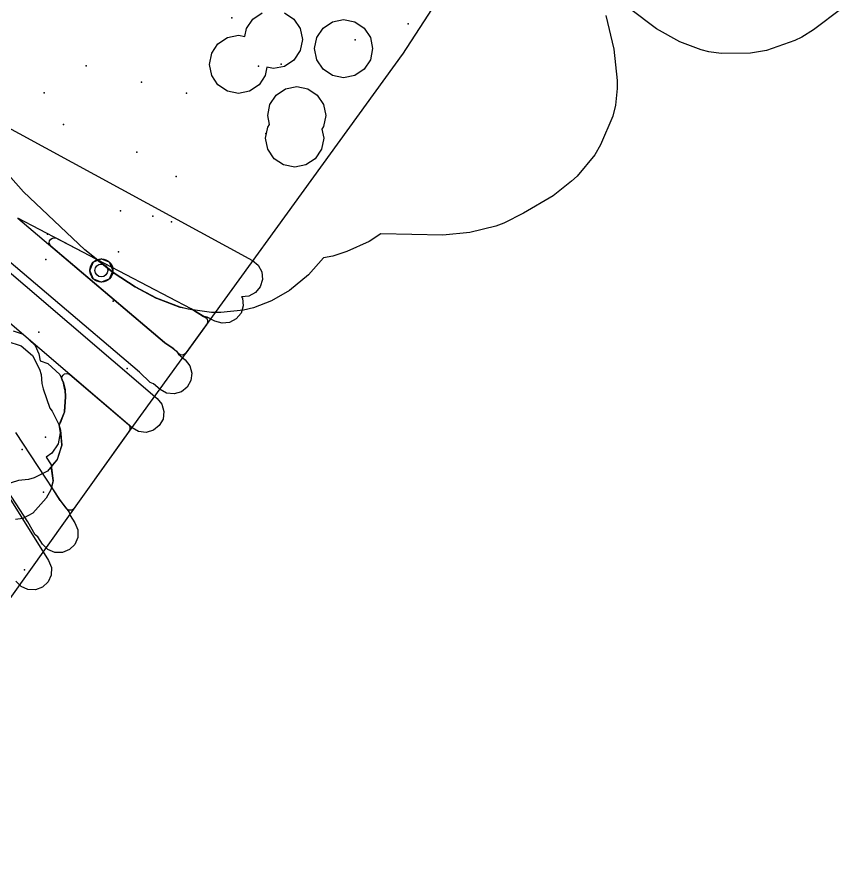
# Model space of a CAD drawing. Header units: metres. Extents: x 8738 to 9560, y -8972 to -7699.
# Drawn here: x 9225.3 to 9310.5, y -8096 to -8007.9 of the extents above; entities that cross this region are included whole.
import ezdxf

# ---------------------------------------------------------------- set-up
doc = ezdxf.new("R2010")
doc.units = ezdxf.units.M
for name, color, linetype in [('AI_GREENING_ALLOWED_ZONE', 4, 'Continuous'), ('AI_GREENING_EXCLUSIONS', 1, 'Continuous'), ('AI_GREENING_LAWN', 82, 'Continuous'), ('AI_GREENING_REJECTED', 6, 'Continuous'), ('AI_GREENING_SHRUBS', 92, 'Continuous')]:
    doc.layers.add(name, color=color, linetype=linetype)

# ---------------------------------------------------------------- blocks, each defined once
blk = doc.blocks.new('AI_SHRUB')
for radius in [1, 0.55]:
    blk.add_circle((0, 0), radius)

msp = doc.modelspace()

# ---------------------------------------------------------------- linework, layer by layer
at = {"layer": 'AI_GREENING_ALLOWED_ZONE'}
for points in [[(9242.724, -8042.599), (9242.564, -8042.741), (9242.359, -8042.803), (9242.146, -8042.774), (9241.965, -8042.658), (9241.417, -8042.106), (9241.378, -8042.075), (9240.567, -8041.532), (9240.521, -8041.498), (9228.798, -8031.555), (9228.671, -8031.391), (9228.621, -8031.19), (9228.657, -8030.986), (9228.773, -8030.814), (9228.948, -8030.704), (9229.153, -8030.675), (9229.353, -8030.731), (9233.444, -8032.871), (9233.522, -8032.922), (9235.308, -8034.333), (9235.327, -8034.346), (9237.493, -8035.757), (9237.513, -8035.768), (9239.679, -8036.909), (9239.706, -8036.922), (9242.129, -8037.845), (9242.167, -8037.856), (9243.367, -8038.107), (9243.529, -8038.172), (9244.543, -8038.806), (9244.662, -8038.85), (9244.82, -8038.944), (9244.932, -8039.089), (9244.985, -8039.264), (9244.971, -8039.447), (9244.893, -8039.612), (9242.724, -8042.599)], [(9229.692, -8050.209), (9229.676, -8050.003), (9229.745, -8049.807), (9229.754, -8049.792), (9230.193, -8048.704), (9230.211, -8048.624), (9230.285, -8047.134), (9230.285, -8047.108), (9230.248, -8046.424), (9230.243, -8046.385), (9230.097, -8045.71), (9230.081, -8045.66), (9229.969, -8045.411), (9229.925, -8045.225), (9229.955, -8045.035), (9230.054, -8044.871), (9230.207, -8044.756), (9230.393, -8044.707), (9230.583, -8044.732), (9230.75, -8044.826), (9236.792, -8049.992), (9236.907, -8050.135), (9236.963, -8050.311), (9236.951, -8050.495), (9236.874, -8050.663), (9231.182, -8058.631), (9231.048, -8058.76), (9230.877, -8058.83), (9230.692, -8058.834), (9230.518, -8058.77), (9230.379, -8058.646), (9229.766, -8057.852), (9229.744, -8057.821), (9228.976, -8056.649), (9228.9, -8056.454), (9228.911, -8056.246), (9229.013, -8055.865), (9229.019, -8055.769), (9228.861, -8054.55), (9228.878, -8054.345), (9228.975, -8054.164), (9229.421, -8053.635), (9229.468, -8053.55), (9229.911, -8052.157), (9229.921, -8052.061), (9229.795, -8050.58), (9229.786, -8050.531), (9229.692, -8050.209)]]:
    msp.add_lwpolyline(points, close=True, dxfattribs=at)
at = {"layer": 'AI_GREENING_EXCLUSIONS'}
for points in [[(9310.523, -8006.966), (9307.584, -8009.195), (9306.389, -8009.935), (9305.648, -8010.293), (9302.73, -8011.311), (9301.07, -8011.597), (9298.036, -8011.635), (9296.782, -8011.465), (9295.964, -8011.265), (9293.762, -8010.417), (9291.356, -8009.08), (9285.767, -8004.837)], [(9286.127, -8007.688), (9286.94, -8011.178), (9287.302, -8014.428), (9287.302, -8015.236), (9287.127, -8016.969), (9286.837, -8018.11), (9285.591, -8021.088), (9284.976, -8022.103), (9283.15, -8024.298), (9282.596, -8024.845), (9280.679, -8026.346), (9277.637, -8028.151), (9275.584, -8029.169), (9274.769, -8029.464), (9272.068, -8030.119), (9269.287, -8030.422), (9262.886, -8030.277), (9261.677, -8031.061), (9259.375, -8032.114), (9257.913, -8032.588), (9256.966, -8032.757), (9255.395, -8034.513), (9253.442, -8036.132), (9251.585, -8037.205), (9249.723, -8037.922), (9248.693, -8038.168), (9246.338, -8038.41), (9245.38, -8038.393), (9242.977, -8038.059), (9242.147, -8037.852), (9239.692, -8036.916), (9237.503, -8035.763), (9235.317, -8034.34), (9232.281, -8031.941), (9225.949, -8025.941), (9223.039, -8022.662)], [(9252.931, -8007.415), (9253.904, -8008.065), (9254.555, -8009.038), (9254.555, -8009.038), (9254.783, -8010.186), (9254.555, -8011.334), (9253.904, -8012.308), (9252.931, -8012.958), (9251.783, -8013.186), (9251.113, -8013.053), (9250.945, -8013.9), (9250.295, -8014.873), (9249.321, -8015.523), (9248.173, -8015.752), (9247.025, -8015.523), (9246.052, -8014.873), (9245.402, -8013.9), (9245.173, -8012.752), (9245.402, -8011.603), (9246.052, -8010.63), (9247.025, -8009.98), (9248.173, -8009.752), (9248.843, -8009.885), (9249.012, -8009.038), (9249.662, -8008.065), (9250.635, -8007.415)], [(9214.58, -8013.972), (9249.615, -8033.027), (9250.215, -8033.526), (9250.578, -8034.217), (9250.649, -8034.994), (9250.417, -8035.739), (9249.917, -8036.339), (9249.226, -8036.702), (9248.483, -8036.77), (9248.572, -8036.933), (9248.655, -8037.709), (9248.435, -8038.457), (9247.946, -8039.065), (9247.261, -8039.439), (9246.485, -8039.522), (9245.736, -8039.302), (9244.944, -8038.888), (9244.586, -8038.832), (9243.288, -8038.022), (9225.366, -8028.645), (9240.543, -8041.516), (9241.399, -8042.088), (9241.78, -8042.412), (9241.968, -8042.725), (9242.651, -8043.304), (9243.136, -8043.915), (9243.351, -8044.665), (9243.262, -8045.441), (9242.883, -8046.123), (9242.272, -8046.608), (9241.521, -8046.822), (9240.746, -8046.733), (9240.064, -8046.354), (9239.382, -8045.777), (9239.045, -8045.643), (9237.957, -8044.567), (9211.16, -8021.842)], [(9214.58, -8013.972), (9249.615, -8033.027), (9250.215, -8033.526), (9250.578, -8034.217), (9250.649, -8034.994), (9250.417, -8035.739), (9249.917, -8036.339), (9249.226, -8036.702), (9248.483, -8036.77), (9248.572, -8036.933), (9248.655, -8037.709), (9248.435, -8038.457), (9247.946, -8039.065), (9247.261, -8039.439), (9246.485, -8039.522), (9245.736, -8039.302), (9244.944, -8038.888), (9244.586, -8038.832), (9243.288, -8038.022), (9225.366, -8028.645), (9240.543, -8041.516), (9241.399, -8042.088), (9241.78, -8042.412), (9241.968, -8042.725), (9242.651, -8043.304), (9243.136, -8043.915), (9243.351, -8044.665), (9243.262, -8045.441), (9242.883, -8046.123), (9242.272, -8046.608), (9241.521, -8046.822), (9240.746, -8046.733), (9240.064, -8046.354), (9239.382, -8045.777), (9239.045, -8045.643), (9237.957, -8044.567), (9211.16, -8021.842)], [(9207.666, -8019.828), (9239.772, -8047.278), (9240.255, -8047.891), (9240.467, -8048.642), (9240.375, -8049.417), (9239.993, -8050.097), (9239.38, -8050.58), (9238.629, -8050.792), (9237.854, -8050.7), (9237.173, -8050.318), (9205.189, -8022.973)], [(9207.666, -8019.828), (9239.772, -8047.278), (9240.255, -8047.891), (9240.467, -8048.642), (9240.375, -8049.417), (9239.993, -8050.097), (9239.38, -8050.58), (9238.629, -8050.792), (9237.854, -8050.7), (9237.173, -8050.318), (9205.189, -8022.973)], [(9224.881, -8040.296), (9225.931, -8040.648), (9227.155, -8041.806), (9227.54, -8042.662), (9227.697, -8043.402), (9228.482, -8043.67), (9229.706, -8044.828), (9230.092, -8045.685), (9230.247, -8046.404), (9230.286, -8047.121), (9230.209, -8048.666), (9229.739, -8049.831), (9229.596, -8049.996), (9229.763, -8050.834), (9229.534, -8051.982), (9228.884, -8052.955), (9228.305, -8053.342), (9228.809, -8054.146), (9229.025, -8055.817), (9228.783, -8056.724), (9228.298, -8057.606), (9226.924, -8059.161), (9225.888, -8059.713), (9225.119, -8059.807)], [(9224.225, -8041.382), (9225.712, -8041.855), (9226.905, -8042.861), (9227.623, -8044.247), (9227.789, -8044.824), (9227.869, -8045.76), (9227.997, -8046.287), (9228.691, -8048.309), (9228.909, -8048.592), (9229.627, -8049.978), (9229.793, -8050.555), (9229.926, -8052.11), (9229.453, -8053.597), (9228.447, -8054.79), (9227.061, -8055.508), (9226.484, -8055.674), (9225.452, -8055.762), (9224.035, -8056.214)], [(9220.093, -8050.579), (9228.558, -8064.035), (9228.837, -8064.764), (9228.816, -8065.544), (9228.497, -8066.256), (9227.93, -8066.793), (9227.202, -8067.071), (9226.421, -8067.05), (9225.709, -8066.731), (9225.173, -8066.165)], [(9220.093, -8050.579), (9228.558, -8064.035), (9228.837, -8064.764), (9228.816, -8065.544), (9228.497, -8066.256), (9227.93, -8066.793), (9227.202, -8067.071), (9226.421, -8067.05), (9225.709, -8066.731), (9225.173, -8066.165)], [(9225.138, -8050.798), (9229.755, -8057.837), (9230.688, -8059.046), (9230.779, -8059.399), (9231.271, -8060.148), (9231.563, -8060.872), (9231.556, -8061.652), (9231.252, -8062.37), (9230.695, -8062.917), (9229.972, -8063.21), (9229.191, -8063.203), (9228.473, -8062.898), (9227.926, -8062.342), (9227.436, -8061.595), (9227.15, -8061.372), (9226.411, -8060.032), (9221.794, -8052.993)], [(9225.138, -8050.798), (9229.755, -8057.837), (9230.688, -8059.046), (9230.779, -8059.399), (9231.271, -8060.148), (9231.563, -8060.872), (9231.556, -8061.652), (9231.252, -8062.37), (9230.695, -8062.917), (9229.972, -8063.21), (9229.191, -8063.203), (9228.473, -8062.898), (9227.926, -8062.342), (9227.436, -8061.595), (9227.15, -8061.372), (9226.411, -8060.032), (9221.794, -8052.993)]]:
    msp.add_lwpolyline(points, dxfattribs=at)
for points in [[(9259.029, -8014.13), (9257.881, -8013.902), (9256.907, -8013.252), (9256.257, -8012.279), (9256.029, -8011.13), (9256.257, -8009.982), (9256.907, -8009.009), (9257.881, -8008.359), (9259.029, -8008.13), (9260.177, -8008.359), (9261.15, -8009.009), (9261.8, -8009.982), (9262.029, -8011.13), (9261.8, -8012.279), (9261.15, -8013.252), (9260.177, -8013.902), (9259.029, -8014.13)], [(9256.979, -8020.384), (9256.751, -8021.532), (9256.101, -8022.505), (9255.127, -8023.155), (9253.979, -8023.384), (9252.831, -8023.155), (9251.858, -8022.505), (9251.208, -8021.532), (9250.979, -8020.384), (9251.208, -8019.236), (9251.379, -8018.979), (9251.193, -8018.044), (9251.421, -8016.896), (9252.072, -8015.923), (9253.045, -8015.273), (9254.193, -8015.044), (9255.341, -8015.273), (9256.314, -8015.923), (9256.964, -8016.896), (9257.193, -8018.044), (9256.964, -8019.193), (9256.793, -8019.449), (9256.979, -8020.384)]]:
    msp.add_lwpolyline(points, close=True, dxfattribs=at)
at = {"layer": 'AI_GREENING_LAWN'}
msp.add_lwpolyline([(9272.541, -8000.273), (9265.102, -8011.709), (9265.088, -8011.73), (9236.309, -8051.434), (9204.536, -8096.028)], dxfattribs=at)
msp.add_lwpolyline([(9234.006, -8032.869), (9233.961, -8032.878), (9233.203, -8033.192), (9233.165, -8033.218), (9233.139, -8033.256), (9232.825, -8034.014), (9232.816, -8034.059), (9232.825, -8034.105), (9233.139, -8034.862), (9233.165, -8034.901), (9233.203, -8034.927), (9233.961, -8035.24), (9234.006, -8035.249), (9234.052, -8035.24), (9234.809, -8034.927), (9234.848, -8034.901), (9234.874, -8034.862), (9235.187, -8034.105), (9235.196, -8034.059), (9235.187, -8034.014), (9234.874, -8033.256), (9234.848, -8033.218), (9234.809, -8033.192), (9234.052, -8032.878), (9234.006, -8032.869)], close=True, dxfattribs=at)
at = {"layer": 'AI_GREENING_REJECTED'}
for p in [(9247.5, -8007.95), (9265.69, -8008.56), (9260.24, -8010.22), (9232.42, -8012.9), (9250.23, -8012.93), (9252.59, -8012.74), (9238.15, -8014.59), (9228.09, -8015.68), (9242.79, -8015.73), (9230.09, -8018.96), (9251, -8019.89), (9237.68, -8021.83), (9241.73, -8024.33), (9235.98, -8027.9), (9239.33, -8028.45), (9241.24, -8029.03), (9228.45, -8030.31), (9235.77, -8032.14), (9228.27, -8032.94), (9235.21, -8037.23), (9227.56, -8040.45), (9236.67, -8044.19), (9228.24, -8051.3), (9225.83, -8052.58), (9228.03, -8056.99), (9226.06, -8065.01)]:
    msp.add_point(p, dxfattribs=at)

# ---------------------------------------------------------------- block references
at = {"layer": 'AI_GREENING_SHRUBS', "xscale": 1.2, "yscale": 1.2}
msp.add_blockref('AI_SHRUB', (9234.006, -8034.059), dxfattribs=at)

doc.saveas('drawing.dxf')
